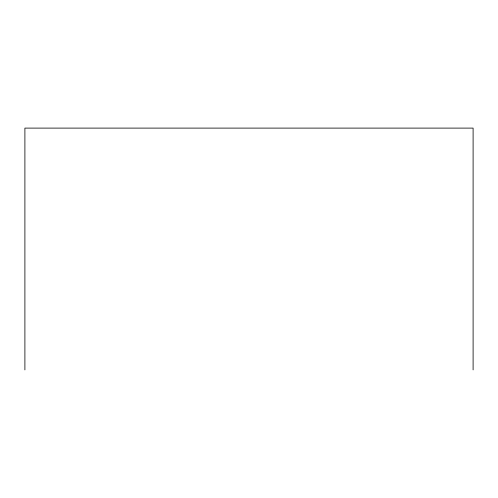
<?xml version="1.0" encoding="UTF-8"?>
<svg xmlns="http://www.w3.org/2000/svg" width="498" height="498" viewBox="0 0 498 498"><rect width="100%" height="100%" fill="white"/><g stroke="black" fill="none" stroke-linecap="round" stroke-linejoin="round"><path stroke-width="0.75" d="M473.1 369.896L473.1 128.104L24.9 128.104L24.9 369.896"/></g></svg>
